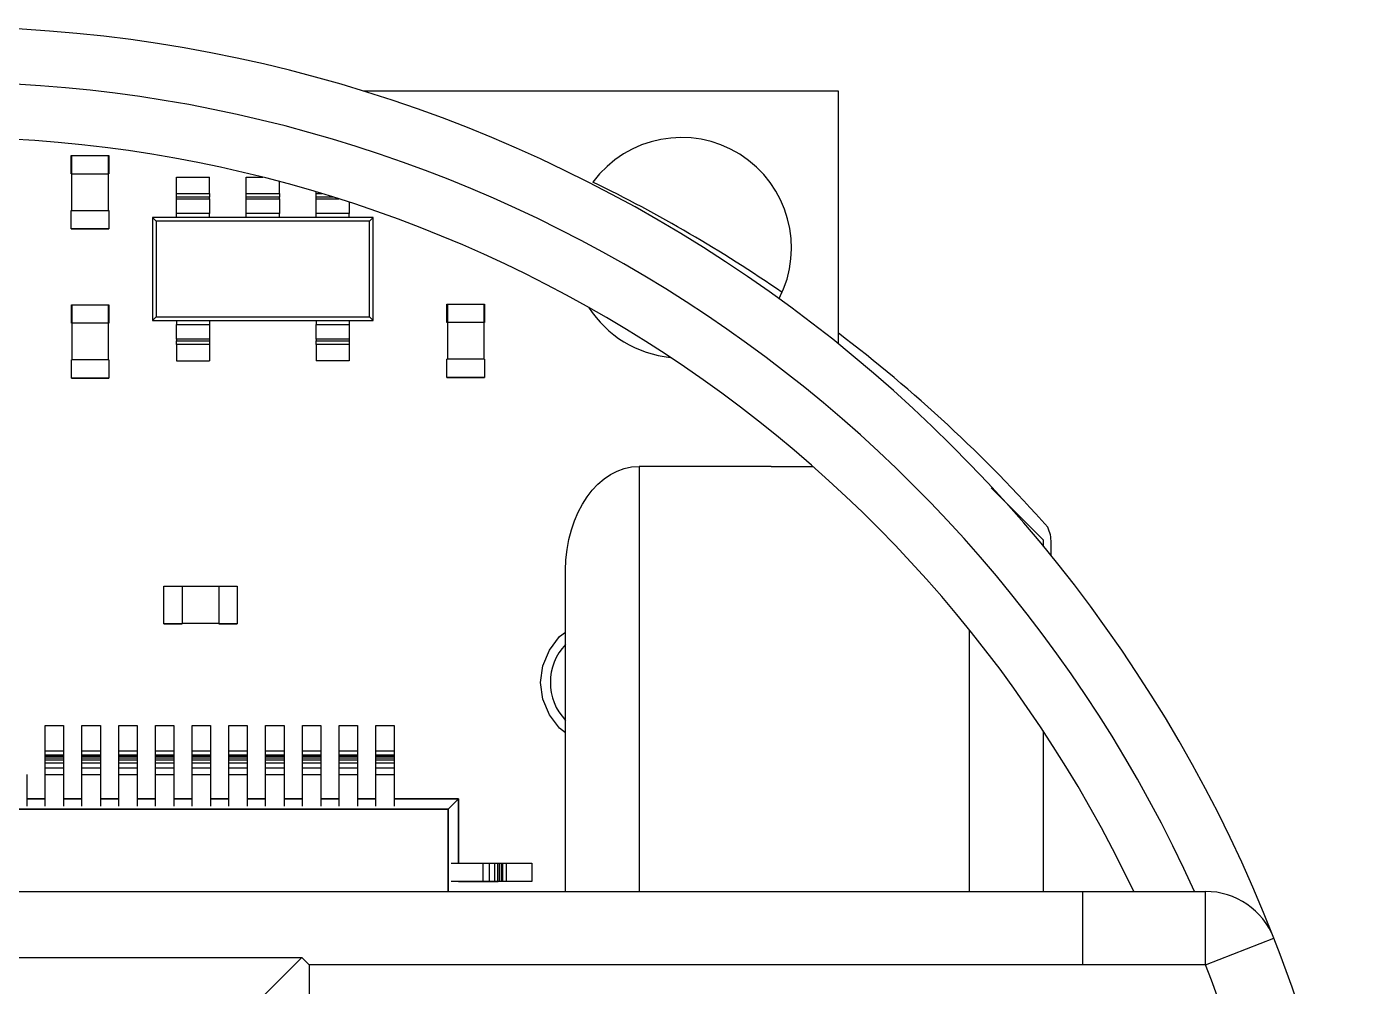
# Model space of a CAD drawing. Extents: x 0 to 11, y 0 to 8.5.
# Drawn here: x 7.8443 to 8.0846, y 3.2746 to 3.446 of the extents above; entities that cross this region are included whole.
import ezdxf

# ---------------------------------------------------------------- set-up
doc = ezdxf.new("R2010")
doc.units = 0
doc.header["$LTSCALE"] = 0.5
doc.header["$MEASUREMENT"] = 0
doc.layers.add('TANGENT_LINES', color=7, linetype='CONTINUOUS')
doc.layers.add('VISIBLE', color=7, linetype='CONTINUOUS')

msp = doc.modelspace()

# ---------------------------------------------------------------- linework, layer by layer
at = {"layer": 'TANGENT_LINES'}
for p, q in [((7.870998790417681, 3.416224457677336), (7.876904302228704, 3.416224457677336)), ((7.876904302228704, 3.415573180750507), (7.870998790417681, 3.415573180750507)), ((7.870998790417681, 3.4152823857515), (7.876904302228704, 3.4152823857515)), ((7.883465982018731, 3.416224457677336), (7.889371493829754, 3.416224457677336)), ((7.889371493829754, 3.415573180750506), (7.883465982018731, 3.415573180750506)), ((7.883465982018731, 3.415282385751499), (7.889371493829754, 3.415282385751499)), ((7.89593317361978, 3.416224457677336), (7.896970797307474, 3.416224457677336)), ((7.899091496034682, 3.415573180750507), (7.89593317361978, 3.415573180750507)), ((7.89593317361978, 3.4152823857515), (7.900016110547584, 3.4152823857515)), ((7.876904302228704, 3.412677278044182), (7.870998790417681, 3.412677278044182)), ((7.889371493829754, 3.412677278044183), (7.883465982018731, 3.412677278044183)), ((7.901838685430804, 3.412677278044182), (7.89593317361978, 3.412677278044182)), ((7.870998790417681, 3.392817700290613), (7.876904302228704, 3.392817700290613)), ((7.89593317361978, 3.392817700290613), (7.901838685430804, 3.392817700290613)), ((7.876904302228704, 3.390212591978819), (7.870998790417681, 3.390212591978819)), ((7.870998790417681, 3.389921796358671), (7.876904302228704, 3.389921796358671)), ((7.876904302228704, 3.389270519280722), (7.870998790417681, 3.389270519280722)), ((7.901838685430804, 3.390212591978819), (7.89593317361978, 3.390212591978819)), ((7.89593317361978, 3.389921796358671), (7.901838685430804, 3.389921796358671)), ((7.901838685430804, 3.389270519280722), (7.89593317361978, 3.389270519280722)), ((7.953627049840873, 3.367469466747343), (7.953627049840873, 3.291531872670056)), ((8.012682167951109, 3.291531659676123), (8.012682167951109, 3.338227211976141)), ((8.032929467827651, 3.278408227070019), (8.032929515159637, 3.291531586649986)), ((8.054832122340487, 3.278408227070019), (8.054832122340487, 3.291531586650071)), ((8.054832122340487, 3.278408227070019), (8.067056345220587, 3.283182212998464)), ((7.894675883739795, 3.278408725708927), (7.894675788152711, 3.251906062350805)), ((8.032929467827651, 3.278408227070019), (7.894675883739795, 3.278408725708927)), ((8.054832122340487, 3.278408227070019), (8.032929467827651, 3.278408227070019))]:
    msp.add_line(p, q, dxfattribs=at)
msp.add_arc((7.828683999058637, 3.190089487393778), 0.2427821522309712, 359.1635881263235, 21.33238132584906, dxfattribs=at)
at = {"layer": 'VISIBLE'}
for p, q in [((7.904367868040738, 3.434547219836755), (7.989190469547103, 3.434547219836755)), ((7.989190469547103, 3.434547219836755), (7.989190469547103, 3.389401564064001)), ((7.852192721298265, 3.423032467485049), (7.858885634684092, 3.423032467564861)), ((7.852192721337389, 3.419751627590036), (7.852192721298265, 3.423032467485049)), ((7.85225833809773, 3.422901233884294), (7.852258338213536, 3.413189947800792)), ((7.858820018003563, 3.413189947879039), (7.858820017887757, 3.422901233962541)), ((7.858885634684092, 3.423032467564861), (7.858885634723216, 3.419751627669848)), ((7.852192721337389, 3.419751627590036), (7.858885634723216, 3.419751627669848)), ((7.852192721337389, 3.419751627016395), (7.852192721337389, 3.419751627590036)), ((7.852192721337389, 3.419751627016395), (7.85225833813529, 3.419751627017178)), ((7.858820017925315, 3.419751627095425), (7.858885634723216, 3.419751627096208)), ((7.858885634723216, 3.419751627669848), (7.858885634723216, 3.419751627096208)), ((7.870998790417681, 3.419151687954095), (7.876904302228704, 3.419151687954095)), ((7.870998790417681, 3.416224457677336), (7.870998790417681, 3.419151687954095)), ((7.876904302228704, 3.416224457677336), (7.876904302228704, 3.419151687954095)), ((7.883465982018731, 3.419151687954095), (7.886395521952149, 3.419151687954095)), ((7.883465982018731, 3.416224457677336), (7.883465982018731, 3.419151687954095)), ((7.889371493829754, 3.416224457677336), (7.889371493829754, 3.418381273445376)), ((7.870998790417681, 3.415573180750507), (7.870998790417681, 3.416224457677336)), ((7.870998790417681, 3.4152823857515), (7.870998790417681, 3.415573180750507)), ((7.870998790417681, 3.412677278044182), (7.870998790417681, 3.415282385751501)), ((7.876904302228704, 3.416224457677336), (7.876904302228704, 3.415573180750507)), ((7.876904302228704, 3.4152823857515), (7.876904302228704, 3.415573180750507)), ((7.876904302228704, 3.415282385751501), (7.876904302228704, 3.412677278044182)), ((7.883465982018731, 3.415573180750507), (7.883465982018731, 3.416224457677336)), ((7.883465982018731, 3.415282385751499), (7.883465982018731, 3.415573180750506)), ((7.883465982018731, 3.412677278044183), (7.883465982018731, 3.415282385751501)), ((7.889371493829754, 3.416224457677336), (7.889371493829754, 3.415573180750507)), ((7.889371493829754, 3.415282385751499), (7.889371493829754, 3.415573180750506)), ((7.889371493829754, 3.415282385751501), (7.889371493829754, 3.412677278044183)), ((7.89593317361978, 3.416224457677336), (7.89593317361978, 3.416535198594207)), ((7.89593317361978, 3.415573180750507), (7.89593317361978, 3.416224457677336)), ((7.89593317361978, 3.4152823857515), (7.89593317361978, 3.415573180750507)), ((7.89593317361978, 3.412677278044182), (7.89593317361978, 3.415282385751501)), ((7.85219272145476, 3.409909107904996), (7.852192721415636, 3.413189947800009)), ((7.852192721415636, 3.413189947800009), (7.858885634801463, 3.413189947879821)), ((7.858885634801463, 3.413189947879821), (7.858885634840586, 3.409909107984809)), ((7.870998790417681, 3.411933840873434), (7.870998790417681, 3.412677278044182)), ((7.876904302228704, 3.411933840873434), (7.876904302228704, 3.412677278044182)), ((7.883465982018731, 3.411933840873434), (7.883465982018731, 3.412677278044183)), ((7.889371493829754, 3.411933840873434), (7.889371493829754, 3.412677278044183)), ((7.89593317361978, 3.411933840873434), (7.89593317361978, 3.412677278044182)), ((7.901838685430803, 3.414696930418298), (7.901838685430803, 3.412677278044182)), ((7.901838685430804, 3.411933840873434), (7.901838685430804, 3.412677278044182)), ((7.867365178409011, 3.411302361965094), (7.866733698554165, 3.411933840873433)), ((7.866733698554164, 3.411933840873434), (7.866733698554164, 3.393561137461361)), ((7.870998790417681, 3.411933840873434), (7.866733698554164, 3.411933840873434)), ((7.867365178409006, 3.411302361965099), (7.867365178409006, 3.394192618262711)), ((7.905472297439479, 3.411302361965099), (7.867365178409006, 3.411302361965099)), ((7.876904302228704, 3.411933840873434), (7.870998790417681, 3.411933840873434)), ((7.883465982018731, 3.411933840873434), (7.876904302228704, 3.411933840873434)), ((7.889371493829754, 3.411933840873434), (7.883465982018731, 3.411933840873434)), ((7.89593317361978, 3.411933840873434), (7.889371493829754, 3.411933840873434)), ((7.901838685430804, 3.411933840873434), (7.89593317361978, 3.411933840873434)), ((7.906103777294321, 3.411933840873434), (7.901838685430804, 3.411933840873434)), ((7.905472297439475, 3.411302361965095), (7.906103777294321, 3.411933840873434)), ((7.905472297439479, 3.394192618262711), (7.905472297439479, 3.411302361965099)), ((7.906103777294321, 3.393561137461361), (7.906103777294321, 3.411933840873434)), ((7.858885634840586, 3.409909107984809), (7.85219272145476, 3.409909107904996)), ((7.85219272145476, 3.409909107904996), (7.85219272145476, 3.409909107331356)), ((7.85219272145476, 3.409909107331356), (7.858885634840586, 3.409909107411168)), ((7.858885634840586, 3.409909107411168), (7.858885634840586, 3.409909107984809)), ((7.852218224636974, 3.393060361111856), (7.852218224493564, 3.396341201006869)), ((7.852218224493564, 3.396341201006869), (7.858911137879391, 3.396341201299425)), ((7.852283841297201, 3.3962099674082), (7.852283841721694, 3.386498681324698)), ((7.858845521511721, 3.386498681611518), (7.858845521087226, 3.39620996769502)), ((7.858911137879391, 3.396341201299425), (7.8589111380228, 3.393060361404412)), ((7.919318449169454, 3.393194125824375), (7.919318449026044, 3.396474965719388)), ((7.919318449026044, 3.396474965719388), (7.926011362411871, 3.396474966011945)), ((7.91938406582968, 3.396343732120719), (7.919384066254175, 3.386632446037217)), ((7.925945746044201, 3.386632446324037), (7.925945745619707, 3.39634373240754)), ((7.926011362411871, 3.396474966011945), (7.926011362555281, 3.393194126116932)), ((7.867365178409007, 3.394192618262711), (7.866733698554161, 3.393561137461359)), ((7.866733698554164, 3.393561137461361), (7.870998790417681, 3.393561137461361)), ((7.867365178409006, 3.394192618262711), (7.905472297439479, 3.394192618262711)), ((7.870998790417681, 3.393561137461361), (7.876904302228704, 3.393561137461361)), ((7.870998790417681, 3.393561137461361), (7.870998790417681, 3.392817700290613)), ((7.876904302228704, 3.393561137461361), (7.89593317361978, 3.393561137461361)), ((7.876904302228704, 3.393561137461361), (7.876904302228704, 3.392817700290613)), ((7.89593317361978, 3.393561137461361), (7.901838685430804, 3.393561137461361)), ((7.89593317361978, 3.393561137461361), (7.89593317361978, 3.392817700290613)), ((7.901838685430804, 3.393561137461361), (7.906103777294321, 3.393561137461361)), ((7.901838685430804, 3.393561137461361), (7.901838685430804, 3.392817700290613)), ((7.905472297439475, 3.394192618262714), (7.906103777294321, 3.393561137461361)), ((7.8589111380228, 3.393060361404412), (7.852218224636974, 3.393060361111856)), ((7.852283841434875, 3.393060360541084), (7.852218224636974, 3.393060360538215)), ((7.852218224636974, 3.393060360538215), (7.852218224636974, 3.393060361111856)), ((7.8589111380228, 3.393060360830772), (7.8588455212249, 3.393060360827904)), ((7.8589111380228, 3.393060361404412), (7.8589111380228, 3.393060360830772)), ((7.870998790417681, 3.390212591978817), (7.870998790417681, 3.392817700290613)), ((7.876904302228704, 3.392817700290613), (7.876904302228704, 3.390212591978817)), ((7.89593317361978, 3.390212591978817), (7.89593317361978, 3.392817700290613)), ((7.901838685430803, 3.392817700290613), (7.901838685430803, 3.390212591978817)), ((7.926011362555281, 3.393194126116932), (7.919318449169454, 3.393194125824375)), ((7.919318449169454, 3.393194125250735), (7.919318449169454, 3.393194125824375)), ((7.919384065967354, 3.393194125253603), (7.919318449169454, 3.393194125250735)), ((7.926011362555281, 3.393194125543292), (7.925945745757381, 3.393194125540424)), ((7.926011362555281, 3.393194126116932), (7.926011362555281, 3.393194125543292)), ((7.870998790417681, 3.390212591978819), (7.870998790417681, 3.389921796358671)), ((7.870998790417681, 3.389270519280722), (7.870998790417681, 3.389921796358671)), ((7.870998790417681, 3.389270519280722), (7.870998790417681, 3.386343289003964)), ((7.876904302228704, 3.390212591978819), (7.876904302228704, 3.389921796358671)), ((7.876904302228704, 3.389921796358671), (7.876904302228704, 3.389270519280722)), ((7.876904302228704, 3.389270519280722), (7.876904302228704, 3.386343289003964)), ((7.89593317361978, 3.390212591978819), (7.89593317361978, 3.389921796358671)), ((7.89593317361978, 3.389270519280722), (7.89593317361978, 3.389921796358671)), ((7.89593317361978, 3.389270519280722), (7.89593317361978, 3.386343289003964)), ((7.901838685430804, 3.390212591978819), (7.901838685430804, 3.389921796358671)), ((7.901838685430803, 3.389921796358671), (7.901838685430803, 3.389270519280722)), ((7.901838685430804, 3.389270519280722), (7.901838685430804, 3.386343289003964)), ((7.858911138309621, 3.386498681614386), (7.852218224923794, 3.386498681321829)), ((7.852218225067204, 3.383217841426816), (7.852218224923794, 3.386498681321829)), ((7.858911138309621, 3.386498681614386), (7.858911138453031, 3.383217841719373)), ((7.870998790417681, 3.386343289003964), (7.876904302228704, 3.386343289003964)), ((7.870998790417681, 3.386343289003964), (7.870998790417681, 3.386343288745826)), ((7.876904302228704, 3.386343289003964), (7.876904302228704, 3.386343288745826)), ((7.901838685430804, 3.386343289003964), (7.89593317361978, 3.386343289003964)), ((7.89593317361978, 3.386343289003964), (7.89593317361978, 3.386343288745826)), ((7.901838685430804, 3.386343289003964), (7.901838685430804, 3.386343288745826)), ((7.919318449599684, 3.383351606139336), (7.919318449456275, 3.386632446034349)), ((7.926011362842101, 3.386632446326906), (7.919318449456275, 3.386632446034349)), ((7.926011362842101, 3.386632446326906), (7.926011362985511, 3.383351606431892)), ((7.858911138453031, 3.383217841719373), (7.852218225067204, 3.383217841426816)), ((7.852218225067204, 3.383217840853176), (7.858911138453031, 3.383217841145733)), ((7.852218225067204, 3.383217841426816), (7.852218225067204, 3.383217840853176)), ((7.858911138453031, 3.383217841145733), (7.858911138453031, 3.383217841719373)), ((7.919318449599684, 3.383351606139336), (7.919318449599684, 3.383351605565696)), ((7.919318449599684, 3.383351605565696), (7.926011362985511, 3.383351605858253)), ((7.926011362985511, 3.383351606431892), (7.919318449599684, 3.383351606139336)), ((7.926011362985511, 3.383351605858253), (7.926011362985511, 3.383351606431892)), ((7.977249097084967, 3.367469466747343), (7.953627049840873, 3.367469466747343)), ((7.977249097084967, 3.367469466747343), (7.984685455861936, 3.367469466747343)), ((8.016525910980157, 3.363625723718295), (8.025805527531162, 3.35434610716729)), ((8.025805527531162, 3.35434610716729), (8.025805527531162, 3.353278745581678)), ((8.027254343348412, 3.351512686915723), (8.027254343348412, 3.353853054744334)), ((7.940503690260821, 3.291531920002041), (7.940503690260821, 3.348910233645334)), ((7.868719343598048, 3.339375054599895), (7.868719343012935, 3.346067967985722)), ((7.868719343012935, 3.346067967985722), (7.872000182907948, 3.346067968272542)), ((7.872000182907948, 3.346067968272542), (7.872000183493062, 3.339375054886715)), ((7.878561862703711, 3.346002352042546), (7.872000182913684, 3.346002351468905)), ((7.878561862697974, 3.346067968846182), (7.878561863283087, 3.339375055460355)), ((7.878561862697974, 3.346067968846182), (7.881842702592987, 3.346067969133002)), ((7.881842702592987, 3.346067969133002), (7.8818427031781, 3.339375055747176)), ((7.868719343598048, 3.339375054026255), (7.868719343598048, 3.339375054599895)), ((7.872000183493062, 3.339375054886715), (7.868719343598048, 3.339375054599895)), ((7.868719343598048, 3.339375054026255), (7.872000183493062, 3.339375054313075)), ((7.872000183487325, 3.339440671678879), (7.878561863277351, 3.339440672252519)), ((7.872000183487325, 3.339440671116712), (7.878561863277351, 3.339440671690352)), ((7.872000183493062, 3.339375054313075), (7.872000183493062, 3.339375054886715)), ((7.8818427031781, 3.339375055747176), (7.878561863283087, 3.339375055460355)), ((7.878561863283087, 3.339375055460355), (7.878561863283087, 3.339375054886716)), ((7.878561863283087, 3.339375054886716), (7.8818427031781, 3.339375055173536)), ((7.8818427031781, 3.339375055747176), (7.8818427031781, 3.339375055173536)), ((7.937602541548582, 3.334665326143144), (7.93943981326648, 3.337066902097705)), ((7.93943981326648, 3.337066902097705), (7.940503690260821, 3.33788079920194)), ((7.936447686694006, 3.331870052905482), (7.937602541548584, 3.334665326143143)), ((7.936040862309229, 3.328877924768579), (7.936447686694002, 3.331870052905482)), ((7.936447686694006, 3.325872680480968), (7.93604086230923, 3.328877924768579)), ((7.937602800791177, 3.323089898853496), (7.936447686693998, 3.325872680480964)), ((7.939440346058859, 3.320688543184133), (7.937602800791177, 3.323089898853496)), ((7.847550983692877, 3.321207840715304), (7.850831823587891, 3.321207840754428)), ((7.84755098374741, 3.316634835954063), (7.847550983692877, 3.321207840715304)), ((7.850831823587891, 3.321207840754428), (7.850831823642423, 3.316634835993187)), ((7.854112650359544, 3.321207840793551), (7.857393490254557, 3.321207840832674)), ((7.854112650414076, 3.31663483603231), (7.854112650359544, 3.321207840793551)), ((7.857393490254557, 3.321207840832674), (7.857393490309089, 3.316634836071434)), ((7.860674317080743, 3.316634836110557), (7.860674317026211, 3.321207840871798)), ((7.860674317026211, 3.321207840871798), (7.863955156921223, 3.321207840910922)), ((7.863955156921223, 3.321207840910922), (7.863955156975757, 3.316634836149681)), ((7.86723598374741, 3.316634836188805), (7.867235983692877, 3.321207840950045)), ((7.867235983692877, 3.321207840950045), (7.870516823587891, 3.321207840989169)), ((7.870516823587891, 3.321207840989169), (7.870516823642423, 3.316634836227928)), ((7.873797650414076, 3.316634836267052), (7.873797650359544, 3.321207841028292)), ((7.873797650359544, 3.321207841028292), (7.877078490254557, 3.321207841067416)), ((7.877078490254557, 3.321207841067416), (7.877078490309089, 3.316634836306175)), ((7.880359317026211, 3.321207841106539), (7.883640156921223, 3.321207841145663)), ((7.880359317080743, 3.316634836345298), (7.880359317026211, 3.321207841106539)), ((7.883640156921223, 3.321207841145663), (7.883640156975757, 3.316634836384422)), ((7.886920983692877, 3.321207841184787), (7.890201823587891, 3.32120784122391)), ((7.88692098374741, 3.316634836423546), (7.886920983692877, 3.321207841184787)), ((7.890201823587891, 3.32120784122391), (7.890201823642423, 3.316634836462669)), ((7.893482650414077, 3.316634836501793), (7.893482650359544, 3.321207841263034)), ((7.893482650359544, 3.321207841263034), (7.896763490254557, 3.321207841302157)), ((7.896763490254557, 3.321207841302157), (7.896763490309089, 3.316634836540917)), ((7.900044317080743, 3.31663483658004), (7.900044317026211, 3.32120784134128)), ((7.900044317026211, 3.32120784134128), (7.903325156921223, 3.321207841380404)), ((7.903325156921223, 3.321207841380404), (7.903325156975757, 3.316634836619164)), ((7.90660598374741, 3.316634836658287), (7.906605983692877, 3.321207841419528)), ((7.906605983692877, 3.321207841419528), (7.909886823587891, 3.321207841458651)), ((7.909886823587891, 3.321207841458651), (7.909886823642423, 3.316634836697411)), ((7.940503690260821, 3.319869243477789), (7.939440346058859, 3.320688543184133)), ((8.025805527531162, 3.32025559132594), (8.025805527531162, 3.291531612344138)), ((7.847550983755475, 3.315958507437963), (7.84755098374741, 3.316634835954063)), ((7.84755098374741, 3.316634835954063), (7.850831823642423, 3.316634835993187)), ((7.850831823642423, 3.316634835993187), (7.850831823650488, 3.315958507477086)), ((7.854112650414076, 3.31663483603231), (7.857393490309089, 3.316634836071434)), ((7.854112650422142, 3.31595850751621), (7.854112650414076, 3.31663483603231)), ((7.857393490309089, 3.316634836071434), (7.857393490317155, 3.315958507555333)), ((7.860674317088808, 3.315958507594457), (7.860674317080743, 3.316634836110557)), ((7.860674317080743, 3.316634836110557), (7.863955156975757, 3.316634836149681)), ((7.863955156975757, 3.316634836149681), (7.863955156983821, 3.31595850763358)), ((7.867235983755475, 3.315958507672704), (7.86723598374741, 3.316634836188805)), ((7.86723598374741, 3.316634836188805), (7.870516823642423, 3.316634836227928)), ((7.870516823642423, 3.316634836227928), (7.870516823650488, 3.315958507711827)), ((7.873797650422142, 3.315958507750951), (7.873797650414076, 3.316634836267052)), ((7.873797650414076, 3.316634836267052), (7.877078490309089, 3.316634836306175)), ((7.877078490309089, 3.316634836306175), (7.877078490317155, 3.315958507790075)), ((7.880359317080743, 3.316634836345298), (7.883640156975757, 3.316634836384422)), ((7.880359317088808, 3.315958507829198), (7.880359317080743, 3.316634836345298)), ((7.883640156975757, 3.316634836384422), (7.883640156983821, 3.315958507868322)), ((7.886920983755475, 3.315958507907445), (7.88692098374741, 3.316634836423546)), ((7.88692098374741, 3.316634836423546), (7.890201823642423, 3.316634836462669)), ((7.890201823642423, 3.316634836462669), (7.890201823650488, 3.315958507946569)), ((7.893482650422142, 3.315958507985692), (7.893482650414077, 3.316634836501793)), ((7.893482650414077, 3.316634836501793), (7.896763490309089, 3.316634836540917)), ((7.896763490309089, 3.316634836540917), (7.896763490317155, 3.315958508024816)), ((7.900044317088808, 3.31595850806394), (7.900044317080743, 3.31663483658004)), ((7.900044317080743, 3.31663483658004), (7.903325156975757, 3.316634836619164)), ((7.903325156975757, 3.316634836619164), (7.903325156983821, 3.315958508103063)), ((7.90660598374741, 3.316634836658287), (7.909886823642423, 3.316634836697411)), ((7.906605983755475, 3.315958508142186), (7.90660598374741, 3.316634836658287)), ((7.909886823642423, 3.316634836697411), (7.909886823650488, 3.31595850818131)), ((7.8475509837585, 3.315704886505739), (7.847550983755475, 3.315958507437962)), ((7.847550983755475, 3.315958507437963), (7.850831823650488, 3.315958507477086)), ((7.847550983762368, 3.315380527379417), (7.8475509837585, 3.315704886505739)), ((7.8475509837585, 3.315704886505739), (7.850831823653513, 3.315704886544862)), ((7.84755098376643, 3.315039841390826), (7.847550983762368, 3.315380527379417)), ((7.847550983762368, 3.315380527379417), (7.850831823657381, 3.315380527418541)), ((7.84755098377269, 3.314514908114857), (7.84755098376643, 3.315039841390826)), ((7.84755098376643, 3.315039841390826), (7.850831823661443, 3.315039841429949)), ((7.847550983783644, 3.313596274838887), (7.84755098377269, 3.314514908114857)), ((7.84755098377269, 3.314514908114857), (7.850831823667703, 3.31451490815398)), ((7.850831823650488, 3.315958507477086), (7.850831823653513, 3.315704886544862)), ((7.850831823653513, 3.315704886544862), (7.850831823657381, 3.315380527418541)), ((7.850831823657381, 3.315380527418541), (7.850831823661443, 3.31503984142995)), ((7.850831823661443, 3.31503984142995), (7.850831823667703, 3.31451490815398)), ((7.850831823667703, 3.31451490815398), (7.850831823678657, 3.313596274878011)), ((7.854112650422142, 3.31595850751621), (7.857393490317155, 3.315958507555334)), ((7.854112650425166, 3.315704886583986), (7.854112650422142, 3.31595850751621)), ((7.854112650429034, 3.315380527457664), (7.854112650425166, 3.315704886583986)), ((7.854112650425166, 3.315704886583986), (7.857393490320179, 3.315704886623109)), ((7.854112650433096, 3.315039841469073), (7.854112650429034, 3.315380527457664)), ((7.854112650429034, 3.315380527457664), (7.857393490324047, 3.315380527496788)), ((7.854112650433096, 3.315039841469073), (7.85739349032811, 3.315039841508197)), ((7.854112650439356, 3.314514908193104), (7.854112650433096, 3.315039841469073)), ((7.854112650439356, 3.314514908193104), (7.85739349033437, 3.314514908232227)), ((7.854112650450311, 3.313596274917134), (7.854112650439356, 3.314514908193104)), ((7.857393490317155, 3.315958507555334), (7.857393490320179, 3.315704886623109)), ((7.857393490320179, 3.315704886623109), (7.857393490324047, 3.315380527496788)), ((7.857393490324047, 3.315380527496788), (7.85739349032811, 3.315039841508197)), ((7.85739349032811, 3.315039841508197), (7.85739349033437, 3.314514908232228)), ((7.85739349033437, 3.314514908232227), (7.857393490345324, 3.313596274956257)), ((7.860674317088808, 3.315958507594457), (7.863955156983821, 3.315958507633581)), ((7.860674317091832, 3.315704886662233), (7.860674317088808, 3.315958507594457)), ((7.8606743170957, 3.315380527535911), (7.860674317091832, 3.315704886662233)), ((7.860674317091832, 3.315704886662233), (7.863955156986846, 3.315704886701357)), ((7.860674317099763, 3.31503984154732), (7.8606743170957, 3.315380527535911)), ((7.8606743170957, 3.315380527535911), (7.863955156990714, 3.315380527575035)), ((7.860674317106023, 3.314514908271351), (7.860674317099763, 3.31503984154732)), ((7.860674317099763, 3.31503984154732), (7.863955156994776, 3.315039841586444)), ((7.860674317106023, 3.314514908271351), (7.863955157001036, 3.314514908310474)), ((7.860674317116978, 3.313596274995381), (7.860674317106023, 3.314514908271351)), ((7.863955156983821, 3.315958507633581), (7.863955156986846, 3.315704886701357)), ((7.863955156986846, 3.315704886701357), (7.863955156990714, 3.315380527575035)), ((7.863955156990714, 3.315380527575035), (7.863955156994776, 3.315039841586444)), ((7.863955156994776, 3.315039841586444), (7.863955157001036, 3.314514908310475)), ((7.863955157001036, 3.314514908310474), (7.863955157011991, 3.313596275034504)), ((7.8672359837585, 3.31570488674048), (7.867235983755475, 3.315958507672704)), ((7.867235983755475, 3.315958507672704), (7.870516823650488, 3.315958507711827)), ((7.867235983762368, 3.315380527614158), (7.8672359837585, 3.31570488674048)), ((7.8672359837585, 3.31570488674048), (7.870516823653513, 3.315704886779604)), ((7.86723598376643, 3.315039841625567), (7.867235983762368, 3.315380527614158)), ((7.867235983762368, 3.315380527614158), (7.870516823657381, 3.315380527653282)), ((7.86723598376643, 3.315039841625567), (7.870516823661443, 3.31503984166469)), ((7.86723598377269, 3.314514908349598), (7.86723598376643, 3.315039841625567)), ((7.867235983783645, 3.313596275073628), (7.86723598377269, 3.314514908349598)), ((7.86723598377269, 3.314514908349598), (7.870516823667703, 3.314514908388722)), ((7.870516823650488, 3.315958507711827), (7.870516823653513, 3.315704886779604)), ((7.870516823653513, 3.315704886779604), (7.870516823657381, 3.315380527653282)), ((7.870516823657381, 3.315380527653282), (7.870516823661443, 3.315039841664691)), ((7.870516823661443, 3.315039841664691), (7.870516823667703, 3.314514908388722)), ((7.870516823667703, 3.314514908388722), (7.870516823678657, 3.313596275112752)), ((7.873797650422142, 3.315958507750951), (7.877078490317155, 3.315958507790075)), ((7.873797650425166, 3.315704886818727), (7.873797650422142, 3.315958507750951)), ((7.873797650429034, 3.315380527692406), (7.873797650425166, 3.315704886818727)), ((7.873797650425166, 3.315704886818727), (7.877078490320179, 3.315704886857851)), ((7.873797650429034, 3.315380527692406), (7.877078490324047, 3.315380527731529)), ((7.873797650433096, 3.315039841703814), (7.873797650429034, 3.315380527692406)), ((7.873797650439356, 3.314514908427845), (7.873797650433096, 3.315039841703814)), ((7.873797650433096, 3.315039841703814), (7.87707849032811, 3.315039841742938)), ((7.873797650450311, 3.313596275151875), (7.873797650439356, 3.314514908427845)), ((7.873797650439356, 3.314514908427845), (7.87707849033437, 3.314514908466969)), ((7.877078490317155, 3.315958507790075), (7.877078490320179, 3.315704886857851)), ((7.877078490320179, 3.315704886857851), (7.877078490324047, 3.315380527731529)), ((7.877078490324047, 3.315380527731529), (7.87707849032811, 3.315039841742939)), ((7.87707849032811, 3.315039841742938), (7.87707849033437, 3.314514908466969)), ((7.87707849033437, 3.314514908466969), (7.877078490345324, 3.313596275190999)), ((7.880359317091832, 3.315704886896974), (7.880359317088808, 3.315958507829198)), ((7.880359317088808, 3.315958507829198), (7.883640156983821, 3.315958507868322)), ((7.8803593170957, 3.315380527770653), (7.880359317091832, 3.315704886896974)), ((7.880359317091832, 3.315704886896974), (7.883640156986846, 3.315704886936098)), ((7.880359317099764, 3.315039841782061), (7.8803593170957, 3.315380527770653)), ((7.8803593170957, 3.315380527770653), (7.883640156990714, 3.315380527809776)), ((7.880359317106024, 3.314514908506092), (7.880359317099764, 3.315039841782061)), ((7.880359317099764, 3.315039841782061), (7.883640156994776, 3.315039841821185)), ((7.880359317116977, 3.313596275230123), (7.880359317106024, 3.314514908506092)), ((7.880359317106024, 3.314514908506092), (7.883640157001036, 3.314514908545216)), ((7.883640156983821, 3.315958507868322), (7.883640156986846, 3.315704886936098)), ((7.883640156986846, 3.315704886936098), (7.883640156990714, 3.315380527809776)), ((7.883640156990714, 3.315380527809776), (7.883640156994776, 3.315039841821186)), ((7.883640156994776, 3.315039841821185), (7.883640157001036, 3.314514908545216)), ((7.883640157001036, 3.314514908545216), (7.883640157011991, 3.313596275269246)), ((7.886920983755475, 3.315958507907445), (7.890201823650488, 3.315958507946569)), ((7.886920983758499, 3.315704886975221), (7.886920983755475, 3.315958507907445)), ((7.886920983758499, 3.315704886975221), (7.890201823653513, 3.315704887014345)), ((7.886920983762367, 3.315380527848899), (7.886920983758499, 3.315704886975221)), ((7.88692098376643, 3.315039841860309), (7.886920983762367, 3.315380527848899)), ((7.886920983762367, 3.315380527848899), (7.890201823657381, 3.315380527888023)), ((7.88692098377269, 3.314514908584339), (7.88692098376643, 3.315039841860308)), ((7.88692098376643, 3.315039841860308), (7.890201823661443, 3.315039841899432)), ((7.886920983783645, 3.313596275308369), (7.88692098377269, 3.314514908584339)), ((7.88692098377269, 3.314514908584339), (7.890201823667703, 3.314514908623463)), ((7.890201823650488, 3.315958507946569), (7.890201823653513, 3.315704887014345)), ((7.890201823653513, 3.315704887014345), (7.890201823657381, 3.315380527888023)), ((7.890201823657381, 3.315380527888023), (7.890201823661443, 3.315039841899432)), ((7.890201823661443, 3.315039841899432), (7.890201823667703, 3.314514908623463)), ((7.890201823667703, 3.314514908623463), (7.890201823678657, 3.313596275347493)), ((7.893482650422142, 3.315958507985692), (7.896763490317155, 3.315958508024816)), ((7.893482650425166, 3.315704887053468), (7.893482650422142, 3.315958507985692)), ((7.893482650425166, 3.315704887053468), (7.896763490320179, 3.315704887092592)), ((7.893482650429034, 3.315380527927147), (7.893482650425166, 3.315704887053468)), ((7.893482650433096, 3.315039841938556), (7.893482650429034, 3.315380527927147)), ((7.893482650429034, 3.315380527927147), (7.896763490324047, 3.31538052796627)), ((7.893482650439356, 3.314514908662586), (7.893482650433096, 3.315039841938555)), ((7.893482650433096, 3.315039841938555), (7.89676349032811, 3.315039841977679)), ((7.893482650450311, 3.313596275386617), (7.893482650439356, 3.314514908662586)), ((7.893482650439356, 3.314514908662586), (7.89676349033437, 3.31451490870171)), ((7.896763490317155, 3.315958508024816), (7.896763490320179, 3.315704887092592)), ((7.896763490320179, 3.315704887092592), (7.896763490324047, 3.31538052796627)), ((7.896763490324047, 3.31538052796627), (7.89676349032811, 3.31503984197768)), ((7.89676349032811, 3.315039841977679), (7.89676349033437, 3.31451490870171)), ((7.89676349033437, 3.31451490870171), (7.896763490345324, 3.31359627542574)), ((7.900044317091833, 3.315704887131715), (7.900044317088808, 3.31595850806394)), ((7.900044317088808, 3.31595850806394), (7.903325156983821, 3.315958508103063)), ((7.9000443170957, 3.315380528005394), (7.900044317091833, 3.315704887131715)), ((7.900044317091833, 3.315704887131715), (7.903325156986845, 3.315704887170839)), ((7.900044317099763, 3.315039842016803), (7.9000443170957, 3.315380528005394)), ((7.9000443170957, 3.315380528005394), (7.903325156990713, 3.315380528044518)), ((7.900044317099763, 3.315039842016803), (7.903325156994777, 3.315039842055926)), ((7.900044317106023, 3.314514908740833), (7.900044317099763, 3.315039842016803)), ((7.900044317116977, 3.313596275464864), (7.900044317106023, 3.314514908740833)), ((7.900044317106023, 3.314514908740833), (7.903325157001036, 3.314514908779957)), ((7.903325156983821, 3.315958508103063), (7.903325156986845, 3.315704887170839)), ((7.903325156986845, 3.315704887170839), (7.903325156990713, 3.315380528044518)), ((7.903325156990713, 3.315380528044518), (7.903325156994777, 3.315039842055927)), ((7.903325156994777, 3.315039842055926), (7.903325157001036, 3.314514908779957)), ((7.903325157001036, 3.314514908779957), (7.903325157011991, 3.313596275503987)), ((7.906605983755475, 3.315958508142186), (7.909886823650488, 3.31595850818131)), ((7.906605983758499, 3.315704887209963), (7.906605983755475, 3.315958508142186)), ((7.906605983758499, 3.315704887209963), (7.909886823653513, 3.315704887249086)), ((7.906605983762367, 3.315380528083641), (7.906605983758499, 3.315704887209963)), ((7.906605983762367, 3.315380528083641), (7.909886823657381, 3.315380528122764)), ((7.90660598376643, 3.31503984209505), (7.906605983762367, 3.315380528083641)), ((7.90660598377269, 3.31451490881908), (7.90660598376643, 3.31503984209505)), ((7.90660598376643, 3.315039842095049), (7.909886823661443, 3.315039842134173)), ((7.906605983783645, 3.313596275543111), (7.90660598377269, 3.31451490881908)), ((7.90660598377269, 3.31451490881908), (7.909886823667703, 3.314514908858204)), ((7.909886823650488, 3.31595850818131), (7.909886823653513, 3.315704887249086)), ((7.909886823653513, 3.315704887249086), (7.909886823657381, 3.315380528122764)), ((7.909886823657381, 3.315380528122764), (7.909886823661443, 3.315039842134174)), ((7.909886823661443, 3.315039842134174), (7.909886823667703, 3.314514908858204)), ((7.909886823667703, 3.314514908858204), (7.909886823678658, 3.313596275582234)), ((7.844270023692742, 3.312415174811235), (7.844270023760035, 3.306772141477901)), ((7.847550983783644, 3.313596274838887), (7.850831823678657, 3.313596274878011)), ((7.847550983797729, 3.31241517485036), (7.847550983783644, 3.313596274838887)), ((7.847550983797729, 3.31241517485036), (7.850831823692742, 3.312415174889483)), ((7.847550983865021, 3.306772141517027), (7.847550983797729, 3.31241517485036)), ((7.850831823678657, 3.313596274878011), (7.850831823692742, 3.312415174889483)), ((7.850831823692742, 3.312415174889483), (7.850831823760035, 3.30677214155615)), ((7.854112650464395, 3.312415174928607), (7.854112650450311, 3.313596274917134)), ((7.854112650450311, 3.313596274917134), (7.857393490345324, 3.313596274956258)), ((7.854112650531688, 3.306772141595274), (7.854112650464395, 3.312415174928607)), ((7.854112650464395, 3.312415174928607), (7.857393490359408, 3.312415174967731)), ((7.857393490345324, 3.313596274956258), (7.857393490359408, 3.312415174967731)), ((7.857393490359408, 3.312415174967731), (7.857393490426701, 3.306772141634397)), ((7.860674317131062, 3.312415175006854), (7.860674317116978, 3.313596274995381)), ((7.860674317116978, 3.313596274995381), (7.863955157011991, 3.313596275034505)), ((7.860674317131062, 3.312415175006854), (7.863955157026076, 3.312415175045978)), ((7.860674317198354, 3.306772141673521), (7.860674317131062, 3.312415175006854)), ((7.863955157011991, 3.313596275034505), (7.863955157026076, 3.312415175045978)), ((7.863955157026076, 3.312415175045978), (7.863955157093367, 3.306772141712644)), ((7.867235983797729, 3.312415175085101), (7.867235983783645, 3.313596275073628)), ((7.867235983783645, 3.313596275073628), (7.870516823678657, 3.313596275112752)), ((7.867235983865021, 3.306772141751768), (7.867235983797729, 3.312415175085101)), ((7.867235983797729, 3.312415175085101), (7.870516823692742, 3.312415175124225)), ((7.870516823678657, 3.313596275112752), (7.870516823692742, 3.312415175124225)), ((7.870516823692742, 3.312415175124225), (7.870516823760035, 3.306772141790892)), ((7.873797650464396, 3.312415175163348), (7.873797650450311, 3.313596275151875)), ((7.873797650450311, 3.313596275151875), (7.877078490345324, 3.313596275190999)), ((7.873797650531688, 3.306772141830015), (7.873797650464396, 3.312415175163348)), ((7.873797650464396, 3.312415175163348), (7.877078490359409, 3.312415175202472)), ((7.877078490345324, 3.313596275190999), (7.877078490359409, 3.312415175202472)), ((7.877078490359409, 3.312415175202472), (7.877078490426701, 3.306772141869139)), ((7.880359317131062, 3.312415175241595), (7.880359317116977, 3.313596275230123)), ((7.880359317116977, 3.313596275230123), (7.883640157011991, 3.313596275269246)), ((7.880359317198354, 3.306772141908262), (7.880359317131062, 3.312415175241595)), ((7.880359317131062, 3.312415175241595), (7.883640157026075, 3.312415175280719)), ((7.883640157011991, 3.313596275269246), (7.883640157026075, 3.312415175280719)), ((7.883640157026075, 3.312415175280719), (7.883640157093367, 3.306772141947385)), ((7.886920983797729, 3.312415175319842), (7.886920983783645, 3.313596275308369)), ((7.886920983783645, 3.313596275308369), (7.890201823678657, 3.313596275347493)), ((7.886920983865021, 3.306772141986509), (7.886920983797729, 3.312415175319842)), ((7.886920983797729, 3.312415175319842), (7.890201823692742, 3.312415175358966)), ((7.890201823678657, 3.313596275347493), (7.890201823692742, 3.312415175358966)), ((7.890201823692742, 3.312415175358966), (7.890201823760035, 3.306772142025633)), ((7.893482650464396, 3.312415175398089), (7.893482650450311, 3.313596275386617)), ((7.893482650450311, 3.313596275386617), (7.896763490345324, 3.31359627542574)), ((7.893482650464396, 3.312415175398089), (7.896763490359408, 3.312415175437213)), ((7.893482650531688, 3.306772142064756), (7.893482650464396, 3.312415175398089)), ((7.896763490345324, 3.31359627542574), (7.896763490359408, 3.312415175437213)), ((7.896763490359408, 3.312415175437213), (7.896763490426701, 3.30677214210388)), ((7.900044317116977, 3.313596275464864), (7.903325157011991, 3.313596275503987)), ((7.900044317131062, 3.312415175476337), (7.900044317116977, 3.313596275464864)), ((7.900044317131062, 3.312415175476337), (7.903325157026075, 3.31241517551546)), ((7.900044317198355, 3.306772142143003), (7.900044317131062, 3.312415175476337)), ((7.903325157011991, 3.313596275503987), (7.903325157026075, 3.31241517551546)), ((7.903325157026075, 3.31241517551546), (7.903325157093367, 3.306772142182127)), ((7.906605983797728, 3.312415175554584), (7.906605983783645, 3.313596275543111)), ((7.906605983783645, 3.313596275543111), (7.909886823678658, 3.313596275582234)), ((7.906605983865021, 3.30677214222125), (7.906605983797728, 3.312415175554584)), ((7.906605983797728, 3.312415175554584), (7.909886823692742, 3.312415175593707)), ((7.909886823678658, 3.313596275582234), (7.909886823692742, 3.312415175593707)), ((7.909886823692742, 3.312415175593707), (7.909886823760035, 3.306772142260374)), ((7.844270023744385, 3.308084486429602), (7.847550983849372, 3.308084486468728)), ((7.847550983849372, 3.308084486468224), (7.844270023744385, 3.308084486429099)), ((7.850831823744385, 3.308084486507851), (7.854112650516038, 3.308084486546975)), ((7.854112650516038, 3.308084486546471), (7.850831823744385, 3.308084486507347)), ((7.857393490411051, 3.308084486586099), (7.860674317182705, 3.308084486625222)), ((7.860674317182705, 3.308084486624718), (7.857393490411051, 3.308084486585595)), ((7.863955157077718, 3.308084486664345), (7.867235983849372, 3.308084486703469)), ((7.867235983849372, 3.308084486702965), (7.863955157077718, 3.308084486663842)), ((7.870516823744385, 3.308084486742592), (7.873797650516038, 3.308084486781716)), ((7.873797650516038, 3.308084486781212), (7.870516823744385, 3.308084486742089)), ((7.877078490411051, 3.30808448682084), (7.880359317182705, 3.308084486859963)), ((7.880359317182705, 3.308084486859459), (7.877078490411051, 3.308084486820336)), ((7.883640157077718, 3.308084486899087), (7.886920983849372, 3.30808448693821)), ((7.886920983849372, 3.308084486937707), (7.883640157077718, 3.308084486898583)), ((7.890201823744385, 3.308084486977334), (7.893482650516038, 3.308084487016457)), ((7.893482650516038, 3.308084487015954), (7.890201823744385, 3.30808448697683)), ((7.896763490411051, 3.308084487055581), (7.900044317182705, 3.308084487094704)), ((7.900044317182705, 3.308084487094201), (7.896763490411051, 3.308084487055077)), ((7.903325157077719, 3.308084487133828), (7.906605983849372, 3.308084487172951)), ((7.906605983849372, 3.308084487172448), (7.903325157077719, 3.308084487133324)), ((7.909886823744385, 3.308084487212075), (7.921369757077718, 3.308084487349008)), ((7.921369790411052, 3.308084487348504), (7.909886823744385, 3.308084487211572)), ((7.919532490432792, 3.306261408108107), (7.921369757077714, 3.308084487349008)), ((7.919546688632156, 3.306247243242414), (7.92136976873312, 3.308084509026934)), ((7.92136976873312, 3.308084509026939), (7.92124052887052, 3.308084509023406)), ((7.921240562203853, 3.308084509026887), (7.921369802066454, 3.308084509026436)), ((7.92136976290696, 3.307955247484415), (7.921369768870054, 3.29660148229232)), ((7.92136976873312, 3.308084509026936), (7.921369779572475, 3.308051814175375)), ((7.921369790411052, 3.308084487348504), (7.921369790412593, 3.307955247487897)), ((7.921369802203388, 3.29660148229232), (7.921369802067995, 3.307955292125751)), ((7.919532490432792, 3.306261408108107), (7.739479990432791, 3.306261405961002)), ((7.739479990432961, 3.306247241097586), (7.91953249043296, 3.306247243244691)), ((7.919532490432792, 3.306261408108107), (7.91953249043296, 3.306247243244691)), ((7.91953249043296, 3.306247243244691), (7.919532490608438, 3.291531995638809)), ((7.919546688632156, 3.306247243242414), (7.91953249043296, 3.306247243242026)), ((7.919546688807634, 3.2915319955876), (7.919546688632156, 3.306247243242414)), ((7.920057457214652, 3.296601482276671), (7.925700490547985, 3.296601482343963)), ((7.925700490547985, 3.296601482343963), (7.926881590547985, 3.296601482346575)), ((7.925700490547985, 3.296601482343963), (7.925700490587109, 3.29332064244895)), ((7.926881590547985, 3.296601482346575), (7.927800223881318, 3.296601482300166)), ((7.926881590547985, 3.296601482346575), (7.926881590587109, 3.293320642451562)), ((7.927800223881318, 3.296601482300166), (7.928325157214651, 3.296601482249061)), ((7.927800223881318, 3.296601482300166), (7.927800223920442, 3.293320642405153)), ((7.928325157214652, 3.296601482249061), (7.92866584331364, 3.296601482142727)), ((7.928325157214651, 3.296601482249061), (7.928325157253775, 3.293320642354049)), ((7.92866584331364, 3.296601482142727), (7.928990202893663, 3.296601481692893)), ((7.92866584331364, 3.296601482142727), (7.928665843352763, 3.293320642247714)), ((7.928990202893663, 3.296601481692893), (7.928990202932788, 3.29332064179788)), ((7.928990202893663, 3.296601481692893), (7.929243823881318, 3.296601481640486)), ((7.929243823881318, 3.296601481640486), (7.92992015244472, 3.296601481601251)), ((7.929243823881318, 3.296601481640486), (7.929243823920442, 3.293320641745474)), ((7.92992015244472, 3.296601481601251), (7.934493157214652, 3.296601481647092)), ((7.92992015244472, 3.296601481601251), (7.929920152483843, 3.293320641706238)), ((7.934493157214652, 3.296601481647092), (7.934493157253775, 3.293320641752079)), ((7.925700490587109, 3.29332064244895), (7.920057457253775, 3.293320642381658)), ((7.921369768909178, 3.293320642225215), (7.924256923920442, 3.293320642259644)), ((7.924256923920442, 3.293320642259644), (7.925700490587109, 3.293320642265386)), ((7.926881590587109, 3.293320642451562), (7.925700490587109, 3.29332064244895)), ((7.925700490587109, 3.293320642265386), (7.926356657253775, 3.293320642238792)), ((7.926356657253775, 3.293320642238792), (7.926619123920442, 3.293320642196031)), ((7.926619123920442, 3.293320642196031), (7.927012823920442, 3.293320641650033)), ((7.927800223920442, 3.293320642405153), (7.926881590587108, 3.293320642451562)), ((7.927012823920442, 3.293320641650033), (7.927537757253774, 3.293320641564507)), ((7.927537757253775, 3.293320641564507), (7.928456390587109, 3.293320641518098)), ((7.928325157253775, 3.293320642354049), (7.927800223920443, 3.293320642405153)), ((7.928665843352763, 3.293320642247714), (7.928325157253775, 3.293320642354049)), ((7.928990202932788, 3.29332064179788), (7.928665843352763, 3.293320642247714)), ((7.929243823920442, 3.293320641745474), (7.928990202932788, 3.29332064179788)), ((7.929920152483843, 3.293320641706238), (7.929243823920442, 3.293320641745474)), ((7.934493157253775, 3.293320641752079), (7.929920152483843, 3.293320641706238)), ((7.934493157253775, 3.293320641578613), (7.934493157253775, 3.293320641752079)), ((7.625271925567823, 3.291533056947584), (8.032929515159637, 3.291531586650071)), ((8.032929515159637, 3.291531586650071), (8.054832122340487, 3.291531586650071)), ((7.764754586032533, 3.279721530253807), (7.89336355251492, 3.279721066400199)), ((7.89336355251492, 3.279721066400199), (7.88155248629424, 3.267910085377093)), ((7.894675883739795, 3.278408725708927), (7.89336355251492, 3.279721066400199))]:
    msp.add_line(p, q, dxfattribs=at)
for centre, radius, start, end in [((7.828683999058637, 3.190089487393778), 0.2559055118110237, 21.33238132584903, 158.6672461663103), ((7.828683999058637, 3.190089487393778), 0.2460629921259843, 24.34692722981909, 155.6526969912577), ((7.828683999058637, 3.190089487393778), 0.236220472440945, 25.43191346927935, 154.5676916399352), ((7.961185219377247, 3.406541969666899), 0.0196850393700787, 332.497818609985, 143.4177857430362), ((7.830403949647625, 3.182328917093482), 0.2624671916010499, 55.47043793024825, 64.02037813863824), ((7.961185219377247, 3.406541969666899), 0.0196850393700787, 212.7267956509388, 264.327499811631), ((7.830403949647625, 3.182328917093482), 0.2624671916010499, 41.60316344881893, 52.77283901524048), ((7.947628492521526, 3.328874942113999), 0.0098425196850394, 136.3757491110129, 223.6242508889871), ((8.054832122340487, 3.278408227070019), 0.0131233595800525, 21.33238132584847, 90), ((7.828683999058637, 3.190089487393778), 0.2559055118110237, 359.1635881263235, 21.33238132584903)]:
    msp.add_arc(centre, radius, start, end, dxfattribs=at)
at = {"layer": 'VISIBLE', "extrusion": (0, 0, -1)}
msp.add_ellipse((7.953627049840873, 3.348910233645334), major_axis=(0, 0.01855923310200912), ratio=0.7071067811865476, start_param=4.71238898038469, end_param=6.283185307179586, dxfattribs=at)
at = {"layer": 'VISIBLE'}
msp.add_ellipse((8.014130983768359, 3.353853054744334), major_axis=(-0.01312335958005217, 0), ratio=0.7071067811865778, start_param=3.141592653589793, end_param=3.441957367167614, dxfattribs=at)

doc.saveas('drawing.dxf')
